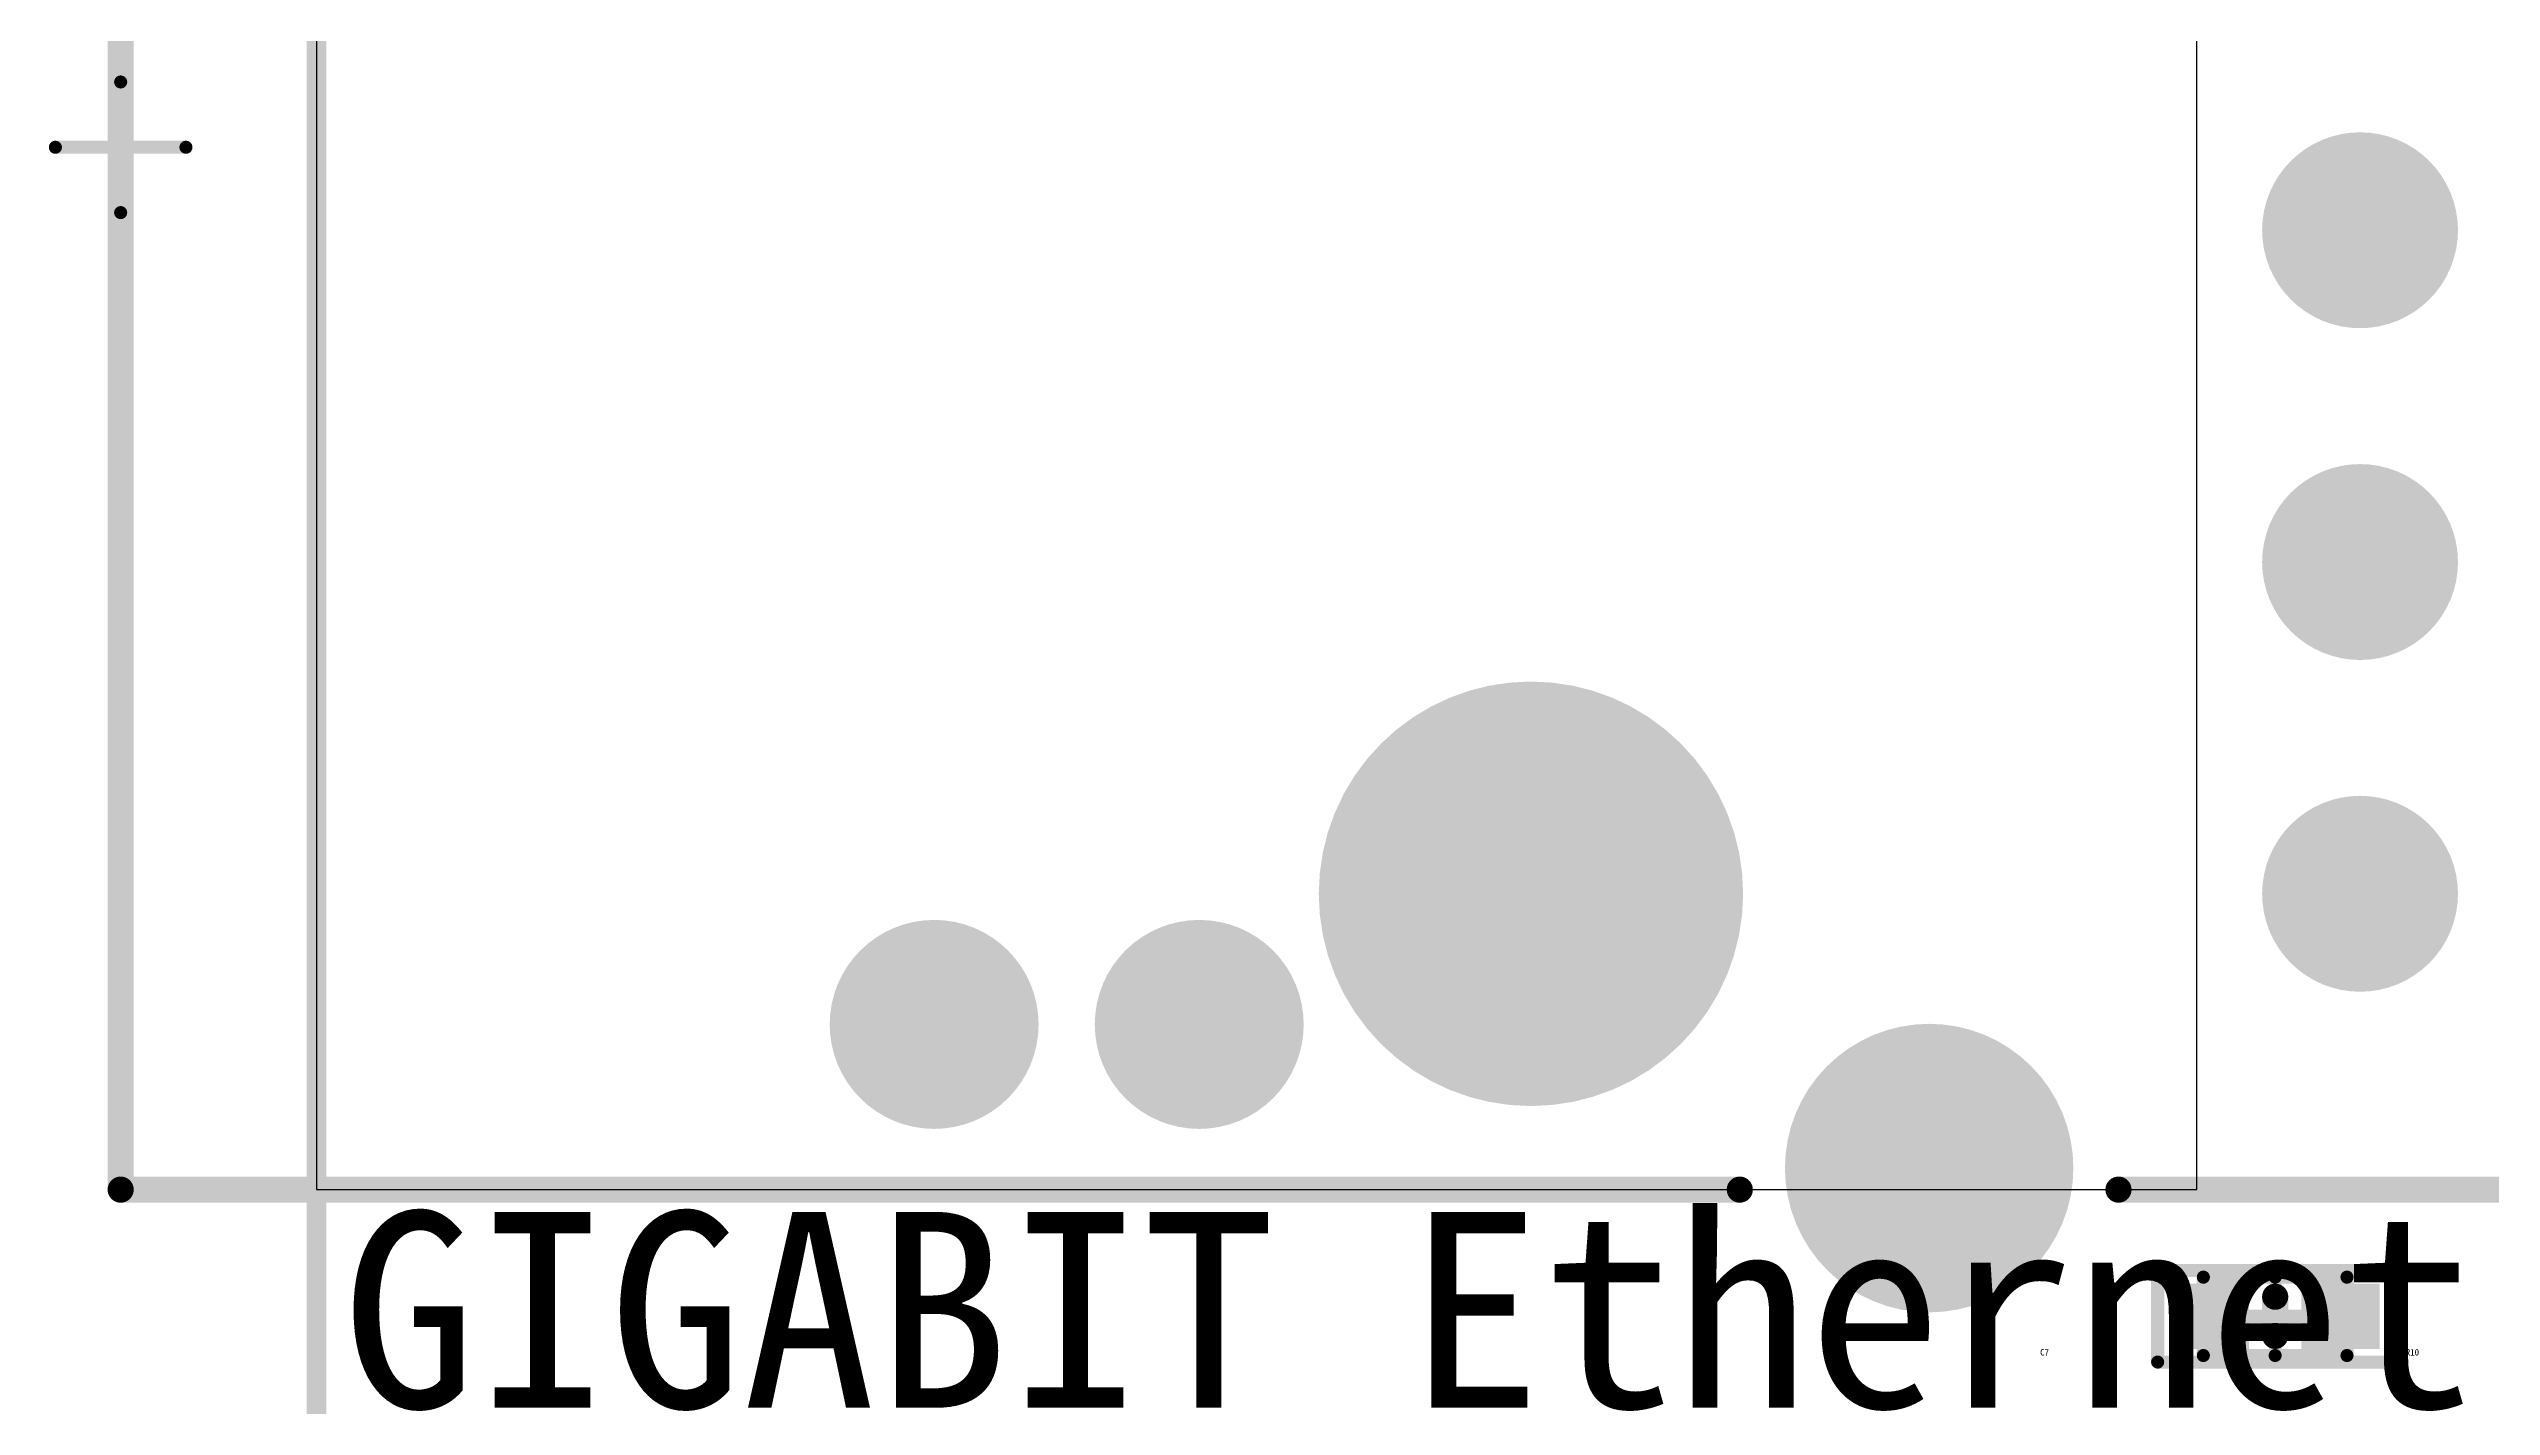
# Model space of a CAD drawing. Header units: millimetres. Extents: x 4 to 123, y 21 to 97.
# Drawn here: x 23.35 to 42.05, y 61.51 to 71.9 of the extents above; entities that cross this region are included whole.
import ezdxf

# ---------------------------------------------------------------- set-up
doc = ezdxf.new("R2010")
doc.units = ezdxf.units.MM
for name, color, linetype in [('KeepOutLayer', 6, 'Continuous'), ('Mechanical13', 56, 'Continuous'), ('Mechanical15', 56, 'Continuous'), ('MultiLayer', 9, 'Continuous'), ('TopLayer', 1, 'Continuous'), ('TopOverlay', 2, 'Continuous'), ('TopPaste', 8, 'Continuous')]:
    doc.layers.add(name, color=color, linetype=linetype)

msp = doc.modelspace()

# ---------------------------------------------------------------- linework, layer by layer
at = {"layer": 'KeepOutLayer', "const_width": 0.15}
msp.add_lwpolyline([(25.4, 28.4), (25.4, 78.4)], dxfattribs=at)
at = {"layer": 'Mechanical13', "const_width": 0.1}
for points in [[(39.85, 62.5), (40.95, 62.5)], [(39.85, 61.9), (39.85, 62.5)], [(40.95, 61.9), (40.95, 62.5)], [(39.85, 61.9), (40.95, 61.9)]]:
    msp.add_lwpolyline(points, dxfattribs=at)
at = {"layer": 'Mechanical13', "const_width": 0.05}
for points in [[(39.825, 62.5, 1), (39.875, 62.5, 1)], [(39.825, 62.5, 1), (39.875, 62.5, 1)], [(40.925, 62.5, 1), (40.975, 62.5, 1)], [(40.925, 62.5, 1), (40.975, 62.5, 1)], [(39.825, 61.9, 1), (39.875, 61.9, 1)], [(39.825, 61.9, 1), (39.875, 61.9, 1)], [(40.925, 61.9, 1), (40.975, 61.9, 1)], [(40.925, 61.9, 1), (40.975, 61.9, 1)]]:
    msp.add_lwpolyline(points, format="xyb", close=True, dxfattribs=at)
at = {"layer": 'Mechanical15', "const_width": 0.1}
for points in [[(23.9, 70.65), (23.9, 71.65)], [(23.4, 71.15), (24.4, 71.15)], [(39.5, 62.55), (41.3, 62.55)], [(39.5, 61.85), (39.5, 62.55)], [(40.4, 61.9), (40.4, 62.5)], [(41.3, 61.85), (41.3, 62.55)], [(40.1, 62.2), (40.7, 62.2)], [(39.5, 61.85), (41.3, 61.85)]]:
    msp.add_lwpolyline(points, dxfattribs=at)
at = {"layer": 'Mechanical15', "const_width": 0.05}
for points in [[(23.875, 71.65, 1), (23.925, 71.65, 1)], [(23.375, 71.15, 1), (23.425, 71.15, 1)], [(24.375, 71.15, 1), (24.425, 71.15, 1)], [(23.875, 70.65, 1), (23.925, 70.65, 1)], [(39.475, 62.55, 1), (39.525, 62.55, 1)], [(39.475, 62.55, 1), (39.525, 62.55, 1)], [(40.375, 62.5, 1), (40.425, 62.5, 1)], [(41.275, 62.55, 1), (41.325, 62.55, 1)], [(41.275, 62.55, 1), (41.325, 62.55, 1)], [(40.075, 62.2, 1), (40.125, 62.2, 1)], [(40.675, 62.2, 1), (40.725, 62.2, 1)], [(40.375, 61.9, 1), (40.425, 61.9, 1)], [(39.475, 61.85, 1), (39.525, 61.85, 1)], [(39.475, 61.85, 1), (39.525, 61.85, 1)], [(41.275, 61.85, 1), (41.325, 61.85, 1)], [(41.275, 61.85, 1), (41.325, 61.85, 1)]]:
    msp.add_lwpolyline(points, format="xyb", close=True, dxfattribs=at)
at = {"layer": 'MultiLayer'}
for p, q in [((25.4, 79.13), (25.4, 63.17)), ((39.8, 63.17), (39.8, 79.13)), ((25.4, 63.17), (39.8, 63.17))]:
    msp.add_line(p, q, dxfattribs=at)
for points, const_width in [([(40.675, 70.515, 1), (41.425, 70.515, 1)], 0.75), ([(40.675, 67.975, 1), (41.425, 67.975, 1)], 0.75), ([(33.888, 65.435, 1), (35.513, 65.435, 1)], 1.625), ([(40.675, 65.435, 1), (41.425, 65.435, 1)], 0.75), ([(29.73, 64.435, 1), (30.53, 64.435, 1)], 0.8), ([(31.76, 64.435, 1), (32.56, 64.435, 1)], 0.8), ([(37.198, 63.335, 1), (38.302, 63.335, 1)], 1.105)]:
    msp.add_lwpolyline(points, format="xyb", close=True, dxfattribs=dict(at, const_width=const_width))
at = {"layer": 'TopLayer'}
for points, const_width in [([(40.675, 70.515, 1), (41.425, 70.515, 1)], 0.75), ([(40.675, 67.975, 1), (41.425, 67.975, 1)], 0.75), ([(33.888, 65.435, 1), (35.513, 65.435, 1)], 1.625), ([(40.675, 65.435, 1), (41.425, 65.435, 1)], 0.75), ([(29.73, 64.435, 1), (30.53, 64.435, 1)], 0.8), ([(31.76, 64.435, 1), (32.56, 64.435, 1)], 0.8), ([(37.198, 63.335, 1), (38.302, 63.335, 1)], 1.105)]:
    msp.add_lwpolyline(points, format="xyb", close=True, dxfattribs=dict(at, const_width=const_width))
for points in [[(39.6, 62.45), (39.6, 61.95), (40.2, 62.45), (40.2, 61.95)], [(40.6, 62.45), (40.6, 61.95), (41.2, 62.45), (41.2, 61.95)]]:
    msp.add_solid(points, dxfattribs=at)
at = {"layer": 'TopOverlay', "const_width": 0.2}
for points in [[(23.9, 63.17), (23.9, 79.13)], [(23.9, 63.17), (36.3, 63.17)], [(39.2, 63.17), (45.5, 63.17)], [(40.4, 62.05), (40.4, 62.35)]]:
    msp.add_lwpolyline(points, dxfattribs=at)
at = {"layer": 'TopOverlay', "const_width": 0.1}
for points in [[(23.85, 63.17, 1), (23.95, 63.17, 1)], [(23.85, 63.17, 1), (23.95, 63.17, 1)], [(36.25, 63.17, 1), (36.35, 63.17, 1)], [(39.15, 63.17, 1), (39.25, 63.17, 1)], [(40.35, 62.35, 1), (40.45, 62.35, 1)], [(40.35, 62.05, 1), (40.45, 62.05, 1)]]:
    msp.add_lwpolyline(points, format="xyb", close=True, dxfattribs=at)
at = {"layer": 'TopPaste'}
for points in [[(39.6, 62.45), (39.6, 61.95), (40.2, 62.45), (40.2, 61.95)], [(40.6, 62.45), (40.6, 61.95), (41.2, 62.45), (41.2, 61.95)]]:
    msp.add_solid(points, dxfattribs=at)

# ---------------------------------------------------------------- texts
at = {"layer": 'TopOverlay'}
msp.add_text('GIGABIT Ethernet', height=1.5, rotation=360, dxfattribs=at).set_placement((25.6, 61.5))
for s, p in [('C7', (38.6, 61.9)), ('R10', (41.4, 61.9))]:
    msp.add_text(s, height=0.05, dxfattribs=at).set_placement(p)

doc.saveas('drawing.dxf')
